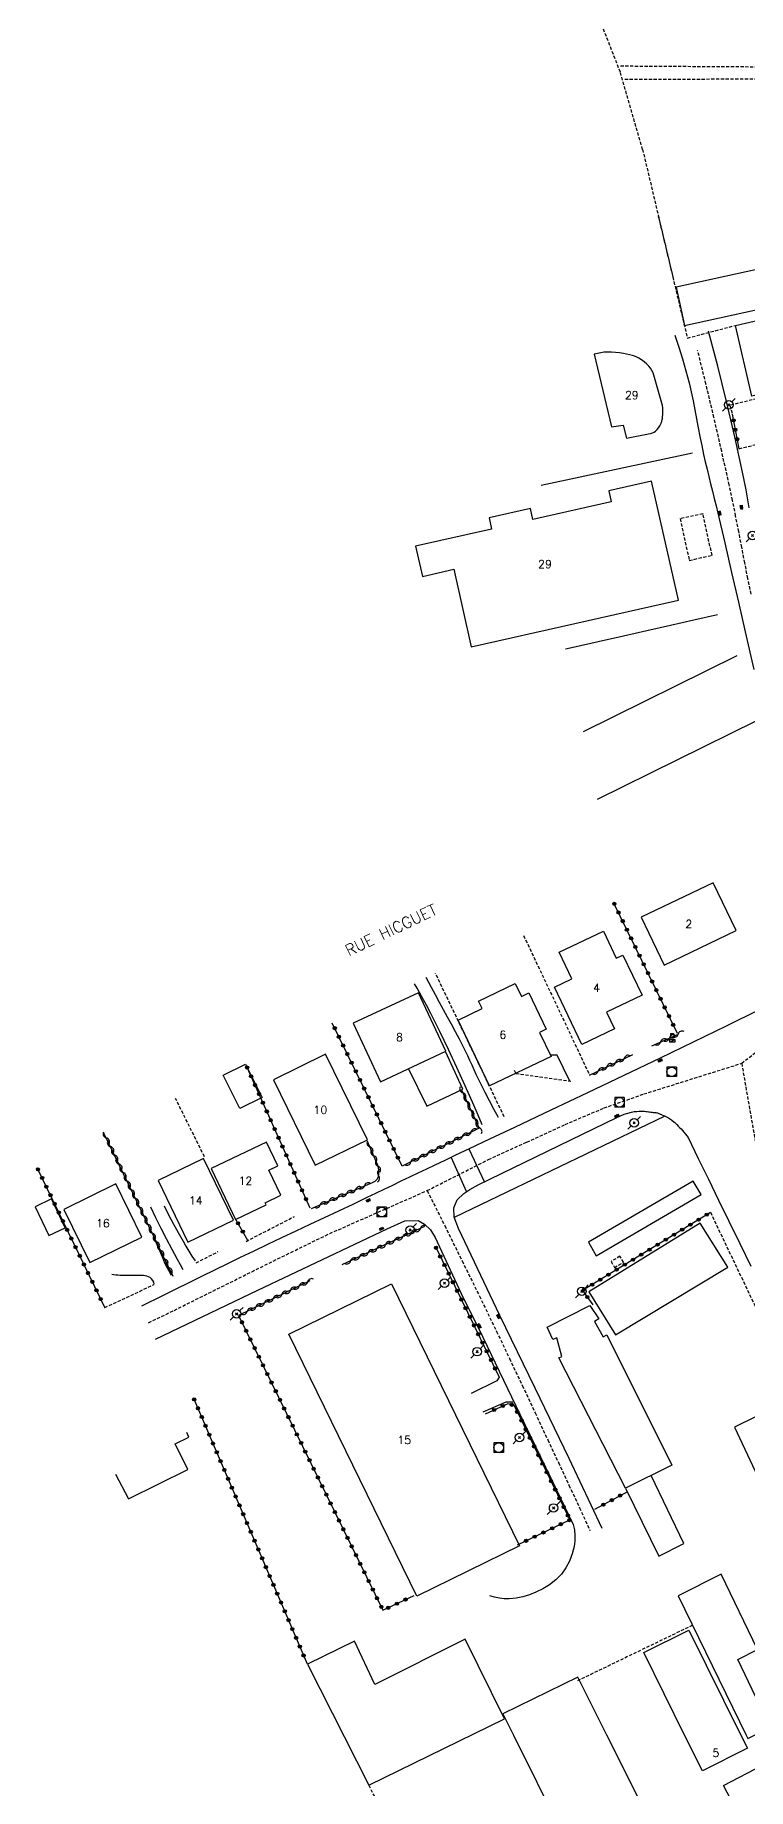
# Model space of a CAD drawing. Header units: millimetres. Extents: x 168000 to 169000, y 125998 to 127000.
# Drawn here: x 168563 to 168674.3, y 126162.6 to 126436.5 of the extents above; entities that cross this region are included whole.
import ezdxf
from ezdxf.enums import TextEntityAlignment as Align

# ---------------------------------------------------------------- set-up
doc = ezdxf.new("R2010")
doc.units = ezdxf.units.MM
doc.linetypes.add('DASHED', pattern=[0.75, 0.5, -0.25])
doc.layers.get('0').update_dxf_attribs({"linetype": 'CONTINUOUS'})
for name, color, linetype in [('W0001', 6, 'DASHED'), ('W0014', 7, 'CONTINUOUS'), ('W0017', 7, 'CONTINUOUS'), ('W0020', 2, 'CONTINUOUS'), ('W0021', 2, 'CONTINUOUS'), ('W0070', 7, 'DASHED'), ('W0101', 7, 'CONTINUOUS'), ('W0104', 1, 'CONTINUOUS'), ('W0112', 1, 'DASHED'), ('W0300', 7, 'CONTINUOUS'), ('W0310', 3, 'CONTINUOUS'), ('W0323', 7, 'CONTINUOUS'), ('W0333', 7, 'CONTINUOUS'), ('W0401', 7, 'CONTINUOUS'), ('W0420', 7, 'CONTINUOUS'), ('W0438', 7, 'CONTINUOUS'), ('W0473', 7, 'CONTINUOUS'), ('W0989', 7, 'CONTINUOUS'), ('W0991', 7, 'CONTINUOUS')]:
    doc.layers.add(name, color=color, linetype=linetype)
doc.styles.get("Standard").update_dxf_attribs({"font": 'romans.shx', "width": 0.85})

# ---------------------------------------------------------------- blocks, each defined once
blk = doc.blocks.new('T401')
for p, q in [((-0.3, 0.3), (0, 0.3)), ((-0.3, -0.25), (-0.3, 0.3)), ((-0.3, 0.15), (0, 0.15)), ((-0.3, 0), (0, 0)), ((0, 0.3), (0, -0.25)), ((-0.3, -0.15), (0, -0.15)), ((-0.3, -0.25), (-0.3, -0.3)), ((-0.3, -0.3), (0, -0.3)), ((0, -0.3), (0, -0.25))]:
    blk.add_line(p, q)
blk = doc.blocks.new('T473')
for p, q in [((-0.166667, 0.166667), (0.166667, -0.166667)), ((-0.166667, -0.166667), (0.166667, 0.166667)), ((0.500001, 0.500001), (1.000002, 1.000002)), ((-1.000002, -1.000002), (-0.500001, -0.500001))]:
    blk.add_line(p, q)
blk.add_ellipse((0, 0), major_axis=(0.471405, 0.471405), ratio=1, start_param=5.4977871438, end_param=11.780972451)
blk = doc.blocks.new('T438')
for p, q in [((-0.4, 0.2), (0.4, 0.2)), ((-0.4, -0.2), (-0.4, 0.2)), ((0.15, 1.1), (-0.3, 1.1)), ((-0.3, 1.1), (-0.3, 0.5)), ((-0.3, 0.5), (0.15, 0.5)), ((0.3, 0.65), (0.3, 0.95)), ((0.4, 0.2), (0.4, -0.2))]:
    blk.add_line(p, q)
at = {"flags": 128}
for points in [[(-0.4, -0.2), (0.4, 0.2)], [(0.4, -0.2), (-0.4, -0.2)]]:
    blk.add_lwpolyline(points, dxfattribs=at)
for centre, major_axis, start_param, end_param in [((0.15, 0.95), (0.106, -0.106), 0.785398, 2.356194), ((0.15, 0.65), (0.106, 0.106), 3.926991, 5.497787)]:
    blk.add_ellipse(centre, major_axis=major_axis, ratio=1, start_param=start_param, end_param=end_param)
blk = doc.blocks.new('T420')
for p, q in [((0.75, 0.75), (-0.75, 0.75)), ((-0.75, 0.75), (-0.75, -0.75)), ((0.75, 0.75), (0.75, -0.75)), ((0.75, -0.75), (-0.75, -0.75))]:
    blk.add_line(p, q)
blk.add_ellipse((0, 0), major_axis=(-0.53, 0.53), ratio=1, start_param=3.926991, end_param=10.210176)
blk = doc.blocks.new('t310o')
at = {"color": 0, "linetype": 'Continuous'}
for centre, start, end in [((-0.5, 0.38), 216.8699, 323.1304), ((0.5, -0.37), 36.8699, 143.1303)]:
    blk.add_arc(centre, 0.625, start, end, dxfattribs=at)
blk = doc.blocks.new('t323o')
at = {"color": 0, "linetype": 'Continuous'}
for radius in [0.25, 0.15]:
    blk.add_circle((0, 0), radius, dxfattribs=at)

msp = doc.modelspace()

# ---------------------------------------------------------------- linework, layer by layer
at = {"layer": 'W0001'}
for points in [[(168674.8, 126349.19), (168674.31, 126351.63), (168673.83, 126354.07), (168673.36, 126356.51), (168672.89, 126358.95), (168672.4, 126361.39), (168671.91, 126363.83), (168671.39, 126366.26), (168670.22, 126371.53), (168669.01, 126376.78), (168667.76, 126382.03), (168666.46, 126387.26)], [(168673.34, 126275.91), (168679.81, 126281.01)], [(168624.21, 126256.03), (168633.79, 126260.88), (168639.77, 126263.6), (168645.76, 126266.35), (168651.84, 126268.93), (168658.07, 126271.12), (168673.34, 126275.91)], [(168673.34, 126275.91), (168677.26, 126253.37), (168678.89, 126247.57), (168680.75, 126241.85), (168682.83, 126236.2), (168685.1, 126230.63), (168687.08, 126226.36), (168689.26, 126222.18), (168691.52, 126218.06), (168693.74, 126213.91), (168695.98, 126209.59), (168698.22, 126205.25), (168700.49, 126200.94), (168702.83, 126196.66), (168718.2, 126175.15)], [(168580.68, 126235.4), (168584.68, 126237.32), (168590.74, 126240.34), (168596.81, 126243.36), (168602.89, 126246.36), (168608.98, 126249.32), (168624.21, 126256.03)], [(168624.21, 126256.03), (168626.95, 126250.55), (168629.67, 126245.05), (168632.37, 126239.55), (168635.05, 126234.03), (168637.07, 126229.81), (168639.07, 126225.57), (168641.07, 126221.33), (168643.06, 126217.09), (168644.71, 126213.56), (168646.36, 126210.03), (168648, 126206.5), (168649.64, 126202.96)]]:
    msp.add_lwpolyline(points, dxfattribs=at)
at = {"layer": 'W0014'}
for points in [[(168662.9, 126389.63), (168663.52, 126387.78), (168664.09, 126385.92), (168664.63, 126384.04), (168665.12, 126382.16), (168665.45, 126380.77), (168665.75, 126379.38), (168666.03, 126377.98), (168666.3, 126376.58), (168666.56, 126375.18), (168666.83, 126373.78), (168667.11, 126372.38), (168667.4, 126370.98), (168667.66, 126369.83), (168667.93, 126368.69), (168668.21, 126367.54), (168668.49, 126366.39), (168668.78, 126365.25), (168669.06, 126364.1), (168669.34, 126362.96), (168669.61, 126361.81), (168670.69, 126357.19), (168671.77, 126352.57), (168672.83, 126347.95), (168673.88, 126343.32), (168675.22, 126337.42)], [(168674.53, 126362.67), (168674.02, 126365.45), (168673.47, 126368.22), (168672.27, 126373.76), (168670.99, 126379.28), (168669.63, 126384.78), (168668.18, 126390.26)], [(168676.06, 126284.24), (168670.91, 126281.73), (168665.76, 126279.22), (168660.6, 126276.73), (168654.92, 126274.01), (168649.23, 126271.3), (168643.54, 126268.59), (168637.84, 126265.89), (168636.29, 126265.16), (168634.74, 126264.42), (168633.18, 126263.69), (168631.63, 126262.96), (168630.07, 126262.22), (168628.52, 126261.49), (168626.96, 126260.75), (168625.41, 126260.02), (168624.08, 126259.38), (168622.76, 126258.75), (168621.43, 126258.11), (168620.11, 126257.48), (168618.78, 126256.84), (168617.45, 126256.2), (168616.13, 126255.57), (168614.8, 126254.93), (168612.58, 126253.88), (168610.35, 126252.84), (168608.13, 126251.79), (168605.9, 126250.75), (168603.68, 126249.71), (168601.46, 126248.66), (168599.24, 126247.6), (168597.02, 126246.54), (168595, 126245.57), (168592.99, 126244.59), (168590.98, 126243.6), (168588.97, 126242.61), (168586.96, 126241.62), (168584.95, 126240.63), (168582.94, 126239.64), (168579.59, 126237.97)], [(168653.85, 126267.43), (168654.4, 126267.71), (168654.97, 126267.94), (168655.56, 126268.14), (168656.15, 126268.29), (168656.55, 126268.37), (168656.94, 126268.4), (168657.34, 126268.42), (168657.73, 126268.43), (168657.95, 126268.42), (168658.16, 126268.41), (168658.37, 126268.39), (168658.59, 126268.36), (168658.77, 126268.33), (168658.96, 126268.31), (168659.15, 126268.29), (168659.34, 126268.27), (168659.53, 126268.25), (168659.72, 126268.23), (168659.91, 126268.21), (168660.1, 126268.18), (168660.2, 126268.16), (168660.3, 126268.12), (168660.4, 126268.08), (168660.5, 126268.04), (168660.59, 126267.99), (168660.69, 126267.94), (168660.79, 126267.9), (168660.89, 126267.87), (168661.41, 126267.66), (168661.9, 126267.39), (168662.36, 126267.07), (168662.8, 126266.74), (168662.83, 126266.72), (168662.85, 126266.7), (168662.88, 126266.68), (168662.9, 126266.66), (168662.92, 126266.63), (168662.94, 126266.61), (168662.97, 126266.59), (168662.99, 126266.56), (168663.21, 126266.34), (168663.42, 126266.1), (168663.64, 126265.88), (168663.9, 126265.68), (168663.9, 126265.68), (168663.9, 126265.68), (168663.91, 126265.68), (168663.91, 126265.68), (168663.92, 126265.68), (168663.92, 126265.67), (168663.92, 126265.67), (168663.93, 126265.67)], [(168661.33, 126267.66), (168628.41, 126251.81)], [(168632.18, 126256.91), (168653.85, 126267.43)], [(168663.9, 126265.68), (168664.96, 126264.34)], [(168664.96, 126264.34), (168666.55, 126261.06), (168668.14, 126257.79), (168669.74, 126254.53), (168671.33, 126251.26), (168673.06, 126247.74), (168674.78, 126244.23)], [(168651.54, 126203.24), (168646.39, 126214.19), (168641.1, 126225.16), (168635.54, 126236.52), (168629.12, 126250.09), (168628.42, 126251.86), (168628.39, 126253.34), (168628.91, 126254.58), (168629.92, 126255.56), (168630.89, 126256.2), (168632.18, 126256.91)], [(168581.77, 126232.83), (168597.73, 126240.47), (168617.94, 126250.08), (168620.71, 126251.31), (168622.8, 126251.35), (168623.78, 126250.79), (168624.74, 126249.88), (168625.45, 126248.68)], [(168625.45, 126248.68), (168629.84, 126239.29), (168632.29, 126234.43), (168638.69, 126221.11), (168643.53, 126211.11), (168647.01, 126203.86)], [(168647.01, 126203.86), (168647.2, 126203.02), (168647.29, 126202.16), (168647.27, 126201.29), (168647.16, 126200.44), (168646.87, 126199.28), (168646.45, 126198.16), (168645.89, 126197.09), (168645.19, 126196.11), (168644.32, 126195.22), (168643.33, 126194.47), (168642.27, 126193.84), (168641.17, 126193.3), (168640.18, 126192.9), (168639.15, 126192.59), (168638.1, 126192.38), (168637.03, 126192.27), (168636.26, 126192.28), (168635.5, 126192.36), (168634.75, 126192.51), (168634.01, 126192.73)]]:
    msp.add_lwpolyline(points, dxfattribs=at)
at = {"layer": 'W0017'}
for points in [[(168665.68, 126371.18), (168642.04, 126366.13)], [(168669.55, 126345.96), (168665.88, 126345.11), (168662.21, 126344.26), (168658.53, 126343.43), (168654.86, 126342.6), (168650.93, 126341.73), (168647, 126340.87), (168645.8, 126340.6)], [(168632.82, 126266.28), (168632.16, 126267.82), (168631.5, 126269.36), (168630.82, 126270.89), (168630.13, 126272.41), (168628.84, 126275.25), (168627.53, 126278.07), (168626.19, 126280.88), (168624.8, 126283.67), (168624.1, 126285), (168623.39, 126286.31), (168622.66, 126287.62), (168622.25, 126288.33)], [(168624.01, 126289.38), (168624.84, 126287.78), (168625.45, 126286.63), (168626.08, 126285.48), (168626.71, 126284.33), (168627.34, 126283.19), (168627.97, 126282.05), (168628.59, 126280.9), (168629.2, 126279.74), (168629.8, 126278.58), (168630.15, 126277.86), (168630.5, 126277.13), (168630.83, 126276.4), (168631.16, 126275.67), (168631.5, 126274.93), (168631.83, 126274.2), (168632.17, 126273.47), (168632.52, 126272.75), (168633.19, 126271.42), (168633.87, 126270.1), (168634.57, 126268.79), (168635.28, 126267.49)], [(168646.52, 126273.11), (168644.54, 126277.18), (168643.44, 126277.16)], [(168586.1, 126243.65), (168585.65, 126244.44), (168585.21, 126245.24), (168584.77, 126246.04), (168584.35, 126246.85), (168583.5, 126248.48), (168582.66, 126250.12), (168581.84, 126251.77), (168581.04, 126253.43)], [(168583.11, 126253.67), (168583.82, 126252.26), (168584.55, 126250.87), (168585.3, 126249.48), (168586.07, 126248.11), (168586.52, 126247.33), (168586.98, 126246.57), (168587.45, 126245.8), (168587.94, 126245.05)], [(168584.27, 126242.78), (168584.05, 126243.15), (168583.84, 126243.53), (168583.63, 126243.91), (168583.44, 126244.3), (168583.24, 126244.71), (168583.06, 126245.13), (168582.89, 126245.55), (168582.71, 126245.97), (168582.42, 126246.63), (168582.14, 126247.28), (168581.86, 126247.94), (168581.59, 126248.6)], [(168581.58, 126241.4), (168581.49, 126241.7), (168581.34, 126241.98), (168581.15, 126242.23), (168580.92, 126242.44), (168580.68, 126242.58), (168580.43, 126242.66), (168580.17, 126242.71), (168579.91, 126242.75), (168579.47, 126242.79), (168579.02, 126242.79), (168578.58, 126242.77), (168578.14, 126242.76), (168577.9, 126242.77), (168577.65, 126242.76), (168577.4, 126242.76), (168577.16, 126242.76), (168576.91, 126242.76), (168576.66, 126242.77), (168576.42, 126242.77), (168576.17, 126242.78), (168575.87, 126242.81), (168575.56, 126242.83), (168575.26, 126242.87), (168574.96, 126242.91)], [(168635.48, 126226.89), (168635.1, 126226.32), (168631.08, 126224.35)], [(168632.98, 126221.47), (168636.55, 126223.03), (168637.61, 126223.04)]]:
    msp.add_lwpolyline(points, dxfattribs=at)
at = {"layer": 'W0020'}
for points in [[(168633.19, 126257.29), (168630.78, 126262.52)], [(168627.98, 126261.2), (168630.32, 126255.93)]]:
    msp.add_lwpolyline(points, dxfattribs=at)
at = {"layer": 'W0021'}
msp.add_lwpolyline([(168665.77, 126257.51), (168649.39, 126247.95), (168650.62, 126245.85), (168667, 126255.41)], close=True, dxfattribs=at)
at = {"layer": 'W0070'}
msp.add_lwpolyline([(168653.46, 126244.02), (168654.87, 126244.83), (168654.33, 126245.77), (168652.93, 126244.96), (168653.46, 126244.02)], close=True, dxfattribs=at)
at = {"layer": 'W0101'}
for points in [[(168674.94, 126380.11), (168672.38, 126391.15), (168685.16, 126394.11), (168687.73, 126383.08)], [(168631.08, 126340.93), (168663.45, 126348.23), (168659.27, 126366.81), (168652.58, 126365.3), (168652.96, 126363.59), (168640.74, 126360.84), (168640.35, 126362.55), (168633.88, 126361.09), (168634.27, 126359.35), (168622.4, 126356.68), (168623.46, 126351.96), (168628.35, 126353.06)], [(168661.24, 126291.23), (168672.5, 126296.63), (168668.91, 126304.12), (168657.64, 126298.71)], [(168657.77, 126286.53), (168652.21, 126283.87), (168653.45, 126281.28), (168648.36, 126278.85), (168644.09, 126287.79), (168646.82, 126289.1), (168644.84, 126293.25), (168651.74, 126296.55), (168653.75, 126292.33), (168654.77, 126292.82)], [(168643.58, 126276.96), (168633.97, 126272.37), (168629.06, 126282.65), (168632.82, 126284.45), (168632.25, 126285.63), (168637.96, 126288.35), (168638.92, 126286.35), (168640.08, 126286.91), (168642.8, 126281.23), (168641.77, 126280.74)], [(168622.87, 126286.94), (168612.65, 126282.17), (168616.92, 126273.02), (168627.14, 126277.8)], [(168614.86, 126263.95), (168608.35, 126277.31), (168600.21, 126273.34), (168606.72, 126259.98)], [(168590.46, 126259.5), (168594.26, 126251.52), (168599.07, 126253.8), (168598.91, 126254.13), (168601.34, 126255.29), (168599.46, 126259.24), (168600.87, 126259.91), (168599.11, 126263.61)], [(168593.94, 126251.39), (168589.27, 126261.02), (168582.17, 126257.58), (168586.84, 126247.95)], [(168571.52, 126244.78), (168579.64, 126248.76), (168575.56, 126257.07), (168567.45, 126253.09)], [(168622.6, 126192.7), (168602.61, 126233.62), (168618.66, 126241.46), (168638.64, 126200.54)]]:
    msp.add_lwpolyline(points, close=True, dxfattribs=at)
for points in [[(168659.52, 126383.77), (168659.31, 126384.13), (168659.08, 126384.47), (168658.82, 126384.8), (168658.53, 126385.1), (168658.13, 126385.45), (168657.7, 126385.77), (168657.25, 126386.05), (168656.77, 126386.29), (168656.31, 126386.46), (168655.84, 126386.58), (168655.36, 126386.67), (168654.88, 126386.75), (168654.25, 126386.85), (168653.62, 126386.94), (168652.99, 126386.99), (168652.35, 126386.99), (168651.83, 126386.96), (168651.32, 126386.89), (168650.81, 126386.78), (168650.31, 126386.65)], [(168650.31, 126386.65), (168653.03, 126375.29)], [(168660.95, 126378.67), (168659.52, 126383.77)], [(168658.81, 126374.21), (168659.1, 126374.26), (168659.39, 126374.35), (168659.66, 126374.48), (168659.9, 126374.65), (168660.16, 126374.89), (168660.37, 126375.16), (168660.55, 126375.46), (168660.7, 126375.76), (168660.76, 126375.89), (168660.81, 126376.02), (168660.85, 126376.16), (168660.89, 126376.29), (168660.92, 126376.43), (168660.95, 126376.56), (168660.97, 126376.7), (168660.99, 126376.84), (168661.02, 126377.3), (168661.03, 126377.76), (168661, 126378.22), (168660.95, 126378.67)], [(168653.03, 126375.29), (168654.82, 126375.55), (168655.36, 126373.52), (168658.81, 126374.21)], [(168682.25, 126224.03), (168672.23, 126219.07), (168680.67, 126201.1), (168686.34, 126189.34), (168686.33, 126189.35)], [(168577.54, 126207.88), (168586.8, 126212.48), (168584.82, 126216.47), (168586.98, 126217.54), (168586.67, 126218.24)], [(168575.53, 126211.75), (168577.54, 126207.88)], [(168615.1, 126163.19), (168636.31, 126173.54), (168630.14, 126185.95), (168616.05, 126178.87), (168612.88, 126185.67), (168605.49, 126182.04), (168615.1, 126163.19)], [(168664.43, 126171), (168658.04, 126183.87), (168665.11, 126187.37), (168673.23, 126171)], [(168652.3, 126171), (168647.77, 126180.02), (168636.04, 126174.29), (168637.68, 126171)], [(168637.68, 126171), (168655.95, 126134.19)], [(168666.87, 126141.97), (168652.3, 126171)], [(168667.2, 126165.41), (168664.43, 126171)], [(168673.23, 126171), (168674.27, 126168.92), (168667.2, 126165.41)], [(168677.27, 126150.2), (168670.51, 126163.14), (168676.7, 126166.35), (168676.6, 126166.54), (168685.81, 126171)]]:
    msp.add_lwpolyline(points, dxfattribs=at)
at = {"layer": 'W0104'}
for points in [[(168664.41, 126391.12), (168688.44, 126396.42), (168687.13, 126402.4), (168663.1, 126397.1)], [(168594.93, 126268.86), (168592.36, 126274.05), (168595.85, 126275.77), (168598.42, 126270.59)], [(168567.67, 126250.21), (168565.53, 126254.73), (168562.95, 126253.51), (168565.09, 126248.99)], [(168653.65, 126233.52), (168671.16, 126244.07), (168666.86, 126250.93), (168649.48, 126240.23)], [(168652.3, 126233.52), (168662.41, 126213.14), (168655.18, 126209.53), (168644.8, 126229.9), (168645.25, 126230.1), (168644.46, 126233.03), (168643.83, 126232.78), (168642.96, 126234.7), (168649.6, 126238.1), (168651, 126235.98), (168650.34, 126235.57), (168651.68, 126233.19)]]:
    msp.add_lwpolyline(points, close=True, dxfattribs=at)
for points in [[(168621.28, 126275.06), (168624.13, 126269.19), (168629.76, 126271.87), (168627.05, 126277.75)], [(168655.18, 126209.53), (168660.42, 126198.95), (168664.3, 126200.92), (168659.2, 126211.54)], [(168675.37, 126171), (168677.77, 126172.22), (168672.73, 126182.81), (168675.83, 126184.36), (168670.14, 126196.1), (168663.41, 126192.75)], [(168663.41, 126192.75), (168674.02, 126171)], [(168674.02, 126171), (168674.29, 126170.45), (168675.37, 126171)]]:
    msp.add_lwpolyline(points, dxfattribs=at)
at = {"layer": 'W0112'}
for points in [[(168657.86, 126418.64), (168654.39, 126430.69), (168649.83, 126442.35)], [(168712.73, 126434.57), (168706.92, 126431.24), (168684.16, 126431.45), (168654.31, 126431.63)], [(168655.09, 126429.62), (168692.41, 126429.67)], [(168657.86, 126418.64), (168662.59, 126398.71)], [(168660.32, 126408.2), (168664.86, 126389.17), (168672.38, 126391.15)], [(168675.7, 126379.7), (168671.5, 126378.67), (168671.88, 126377.3)], [(168672.91, 126371.9), (168678.02, 126373.13)], [(168639.27, 126295.85), (168649.59, 126274.07)], [(168636.24, 126267.57), (168625.52, 126289.91)], [(168637.79, 126274.85), (168638.06, 126274.32)], [(168638.06, 126274.32), (168646.64, 126273.11)], [(168589.41, 126261.32), (168584.91, 126270.4)], [(168595.92, 126248.1), (168603.5, 126251.99)], [(168678.03, 126229.85), (168679.04, 126230.47), (168668.48, 126252.63)], [(168588.11, 126244.75), (168591.57, 126246.5)], [(168573.84, 126237.75), (168581.58, 126241.37)], [(168665.66, 126188.13), (168647.7, 126179.47)], [(168615.1, 126163.19), (168635.57, 126119.92)]]:
    msp.add_lwpolyline(points, dxfattribs=at)
msp.add_lwpolyline([(168668.71, 126355.23), (168667.3, 126361.74), (168663.74, 126360.97), (168665.15, 126354.46)], close=True, dxfattribs=at)
at = {"layer": 'W0300'}
msp.add_lwpolyline([(168672.61, 126339.56), (168648.58, 126327.68)], dxfattribs=at)
at = {"layer": 'W0310'}
for points in [[(168659.31, 126278.63), (168663.46, 126280.48)], [(168649.59, 126274.07), (168656.34, 126277.3)], [(168629.52, 126271.85), (168632.32, 126265.79), (168620.3, 126259.83)], [(168584.53, 126242.63), (168573.72, 126265.02)], [(168616.45, 126260.09), (168614.91, 126263.72)], [(168615.67, 126257.31), (168615.89, 126257.39), (168616.08, 126257.51), (168616.26, 126257.65), (168616.41, 126257.83), (168616.47, 126257.92), (168616.52, 126258.01), (168616.56, 126258.11), (168616.59, 126258.21), (168616.61, 126258.32), (168616.63, 126258.42), (168616.65, 126258.52), (168616.66, 126258.63), (168616.68, 126258.85), (168616.67, 126259.07), (168616.64, 126259.29), (168616.61, 126259.5), (168616.58, 126259.65), (168616.54, 126259.8), (168616.5, 126259.94), (168616.45, 126260.09)], [(168606.12, 126253.22), (168615.67, 126257.31)], [(168623.81, 126250.41), (168610.89, 126244.43)], [(168605.89, 126241.94), (168594.75, 126236.53)]]:
    msp.add_lwpolyline(points, dxfattribs=at)
at = {"layer": 'W0323'}
for points in [[(168671.88, 126377.3), (168672.91, 126371.9)], [(168663.29, 126280.58), (168653.34, 126301.03)], [(168620.3, 126259.83), (168609.39, 126282.16)], [(168595.85, 126275.77), (168605.89, 126253.33)], [(168563.25, 126259.65), (168573.84, 126237.74)], [(168594.08, 126251.95), (168596.14, 126248.31)], [(168668.48, 126252.63), (168648.49, 126240.43), (168650.08, 126238.17)], [(168625.56, 126247.17), (168635.48, 126226.89)], [(168594.75, 126236.53), (168617.3, 126190.48), (168622.19, 126192.79)], [(168605.49, 126182.04), (168587.76, 126223.54)], [(168633.3, 126221.16), (168636.85, 126222.76), (168637.78, 126222.47), (168646.52, 126204.6)], [(168650.41, 126206.25), (168655.54, 126209.04)], [(168638.3, 126200.7), (168646.52, 126204.6)]]:
    msp.add_lwpolyline(points, dxfattribs=at)
at = {"layer": 'W0333'}
msp.add_lwpolyline([(168650.84, 126317.15), (168675.69, 126329.43)], dxfattribs=at)

# ---------------------------------------------------------------- block references
at = {"layer": 'W0310'}
for p, rotation in [((168660.68, 126279.24), 24.08014715871761), ((168662.05, 126279.85), 24.08014715871761), ((168663.42, 126280.46), 24.08014715871761), ((168653.65, 126276.01), 25.56566824551558), ((168655, 126276.66), 25.56566824551558), ((168650.94, 126274.71), 25.56566824551558), ((168652.29, 126275.36), 25.56566824551558), ((168629.77, 126271.31), 294.7937397823517), ((168630.4, 126269.95), 294.7937397823517), ((168631.03, 126268.59), 294.7937397823517), ((168631.65, 126267.23), 294.7937397823517), ((168574.1, 126264.24), 115.778448035709), ((168629.7, 126264.49), 206.3798201661783), ((168631.05, 126265.16), 206.3798201661783), ((168632.28, 126265.87), 294.7937397823517), ((168574.75, 126262.89), 115.778448035709), ((168575.4, 126261.54), 115.778448035709), ((168615.28, 126262.85), 112.9737379370118), ((168615.87, 126261.47), 112.9737379370118), ((168624.33, 126261.83), 206.3798201661783), ((168625.67, 126262.49), 206.3798201661783), ((168627.02, 126263.16), 206.3798201661783), ((168628.36, 126263.83), 206.3798201661783), ((168576.05, 126260.19), 115.778448035709), ((168576.7, 126258.84), 115.778448035709), ((168616.53, 126259.84), 106.6099773847652), ((168621.64, 126260.5), 206.3798201661783), ((168622.98, 126261.16), 206.3798201661783), ((168577.36, 126257.49), 115.778448035709), ((168578.01, 126256.14), 115.778448035709), ((168614.4, 126256.76), 23.15077884406753), ((168616.62, 126258.36), 79.21775708335512), ((168578.66, 126254.79), 115.778448035709), ((168579.31, 126253.43), 115.778448035709), ((168607.5, 126253.81), 23.15077884406753), ((168608.88, 126254.4), 23.15077884406753), ((168610.26, 126254.99), 23.15077884406753), ((168611.64, 126255.58), 23.15077884406753), ((168613.02, 126256.17), 23.15077884406753), ((168579.97, 126252.08), 115.778448035709), ((168580.62, 126250.73), 115.778448035709), ((168581.27, 126249.38), 115.778448035709), ((168581.92, 126248.03), 115.778448035709), ((168619.06, 126248.21), 204.8181659662249), ((168620.42, 126248.84), 204.8181659662249), ((168621.78, 126249.47), 204.8181659662249), ((168623.15, 126250.1), 204.8181659662249), ((168582.58, 126246.68), 115.778448035709), ((168583.23, 126245.33), 115.778448035709), ((168613.62, 126245.69), 204.8181659662249), ((168614.98, 126246.32), 204.8181659662249), ((168616.34, 126246.95), 204.8181659662249), ((168617.7, 126247.58), 204.8181659662249), ((168583.88, 126243.98), 115.778448035709), ((168612.25, 126245.06), 204.8181659662249), ((168601.5, 126239.81), 205.9419580038953), ((168602.85, 126240.46), 205.9419580038953), ((168604.2, 126241.12), 205.9419580038953), ((168605.54, 126241.78), 205.9419580038953), ((168596.1, 126237.18), 205.9419580038953), ((168597.45, 126237.84), 205.9419580038953), ((168598.8, 126238.49), 205.9419580038953), ((168600.15, 126239.15), 205.9419580038953)]:
    msp.add_blockref('t310o', p, dxfattribs=dict(at, rotation=rotation))
at = {"layer": 'W0323'}
for p, rotation in [((168672.07, 126376.32), 280.8686071895827), ((168672.35, 126374.85), 280.8686071895827), ((168672.63, 126373.38), 280.8686071895827), ((168653.44, 126300.81), 115.9647003367345), ((168654.1, 126299.46), 115.9647003367345), ((168654.76, 126298.12), 115.9647003367345), ((168655.41, 126296.77), 115.9647003367345), ((168656.07, 126295.42), 115.9647003367345), ((168656.73, 126294.07), 115.9647003367345), ((168657.38, 126292.72), 115.9647003367345), ((168658.04, 126291.37), 115.9647003367345), ((168658.7, 126290.02), 115.9647003367345), ((168659.35, 126288.68), 115.9647003367345), ((168660.01, 126287.33), 115.9647003367345), ((168660.67, 126285.98), 115.9647003367345), ((168661.32, 126284.63), 115.9647003367345), ((168609.77, 126281.4), 116.0250455679512), ((168661.98, 126283.28), 115.9647003367345), ((168662.64, 126281.93), 115.9647003367345), ((168610.42, 126280.05), 116.0250455679512), ((168611.08, 126278.7), 116.0250455679512), ((168611.74, 126277.35), 116.0250455679512), ((168612.4, 126276), 116.0250455679512), ((168596.09, 126275.24), 294.0914315280178), ((168596.7, 126273.87), 294.0914315280178), ((168613.06, 126274.66), 116.0250455679512), ((168613.72, 126273.31), 116.0250455679512), ((168597.31, 126272.5), 294.0914315280178), ((168597.93, 126271.13), 294.0914315280178), ((168614.37, 126271.96), 116.0250455679512), ((168615.03, 126270.61), 116.0250455679512), ((168598.54, 126269.76), 294.0914315280178), ((168599.15, 126268.39), 294.0914315280178), ((168615.69, 126269.26), 116.0250455679512), ((168616.35, 126267.92), 116.0250455679512), ((168599.76, 126267.02), 294.0914315280178), ((168600.38, 126265.65), 294.0914315280178), ((168617.01, 126266.57), 116.0250455679512), ((168617.66, 126265.22), 116.0250455679512), ((168600.99, 126264.28), 294.0914315280178), ((168601.6, 126262.91), 294.0914315280178), ((168618.32, 126263.87), 116.0250455679512), ((168618.98, 126262.52), 116.0250455679512), ((168563.4, 126259.35), 295.7962963066713), ((168602.21, 126261.54), 294.0914315280178), ((168602.83, 126260.17), 294.0914315280178), ((168619.64, 126261.18), 116.0250455679512), ((168564.05, 126258), 295.7962963066713), ((168564.71, 126256.65), 295.7962963066713), ((168603.44, 126258.81), 294.0914315280178), ((168604.05, 126257.44), 294.0914315280178), ((168565.36, 126255.3), 295.7962963066713), ((168566.01, 126253.95), 295.7962963066713), ((168604.66, 126256.07), 294.0914315280178), ((168605.27, 126254.7), 294.0914315280178), ((168566.66, 126252.6), 295.7962963066713), ((168567.32, 126251.25), 295.7962963066713), ((168666.62, 126251.49), 211.3939505092101), ((168667.9, 126252.27), 211.3939505092101), ((168567.97, 126249.9), 295.7962963066713), ((168568.62, 126248.55), 295.7962963066713), ((168594.66, 126250.92), 299.5968612907161), ((168595.4, 126249.62), 299.5968612907161), ((168661.49, 126248.37), 211.3939505092101), ((168662.77, 126249.15), 211.3939505092101), ((168664.06, 126249.93), 211.3939505092101), ((168665.34, 126250.71), 211.3939505092101), ((168569.27, 126247.19), 295.7962963066713), ((168569.93, 126245.84), 295.7962963066713), ((168625.59, 126247.1), 296.0804958367383), ((168626.25, 126245.75), 296.0804958367383), ((168657.65, 126246.02), 211.3939505092101), ((168658.93, 126246.8), 211.3939505092101), ((168660.21, 126247.59), 211.3939505092101), ((168570.58, 126244.49), 295.7962963066713), ((168571.23, 126243.14), 295.7962963066713), ((168626.91, 126244.4), 296.0804958367383), ((168627.57, 126243.05), 296.0804958367383), ((168652.53, 126242.9), 211.3939505092101), ((168653.81, 126243.68), 211.3939505092101), ((168655.09, 126244.46), 211.3939505092101), ((168656.37, 126245.24), 211.3939505092101), ((168571.89, 126241.79), 295.7962963066713), ((168572.54, 126240.44), 295.7962963066713), ((168628.23, 126241.71), 296.0804958367383), ((168628.89, 126240.36), 296.0804958367383), ((168648.69, 126240.55), 211.3939505092101), ((168649.97, 126241.33), 211.3939505092101), ((168651.25, 126242.12), 211.3939505092101), ((168573.19, 126239.09), 295.7962963066713), ((168629.55, 126239.01), 296.0804958367383), ((168630.21, 126237.67), 296.0804958367383), ((168649.22, 126239.4), 305.1498827930461), ((168595.27, 126235.47), 296.0892590968023), ((168630.87, 126236.32), 296.0804958367383), ((168631.53, 126234.97), 296.0804958367383), ((168595.93, 126234.12), 296.0892590968023), ((168596.59, 126232.78), 296.0892590968023), ((168632.19, 126233.62), 296.0804958367383), ((168632.85, 126232.28), 296.0804958367383), ((168597.25, 126231.43), 296.0892590968023), ((168597.91, 126230.08), 296.0892590968023), ((168633.51, 126230.93), 296.0804958367383), ((168634.17, 126229.58), 296.0804958367383), ((168598.57, 126228.74), 296.0892590968023), ((168599.23, 126227.39), 296.0892590968023), ((168634.82, 126228.23), 296.0804958367383), ((168599.89, 126226.04), 296.0892590968023), ((168600.55, 126224.69), 296.0892590968023), ((168587.81, 126223.42), 113.1441951580364), ((168588.4, 126222.04), 113.1441951580364), ((168601.21, 126223.35), 296.0892590968023), ((168601.87, 126222), 296.0892590968023), ((168634.67, 126221.77), 24.21499696852504), ((168636.03, 126222.39), 24.21499696852504), ((168637.43, 126222.58), 342.8800482826174), ((168638.28, 126221.45), 296.059994534578), ((168588.99, 126220.66), 113.1441951580364), ((168589.58, 126219.29), 113.1441951580364), ((168602.53, 126220.65), 296.0892590968023), ((168603.19, 126219.31), 296.0892590968023), ((168638.94, 126220.11), 296.059994534578), ((168639.6, 126218.76), 296.059994534578), ((168590.17, 126217.91), 113.1441951580364), ((168590.75, 126216.53), 113.1441951580364), ((168603.85, 126217.96), 296.0892590968023), ((168604.51, 126216.61), 296.0892590968023), ((168640.26, 126217.41), 296.059994534578), ((168640.91, 126216.06), 296.059994534578), ((168591.34, 126215.15), 113.1441951580364), ((168591.93, 126213.77), 113.1441951580364), ((168605.16, 126215.26), 296.0892590968023), ((168605.82, 126213.92), 296.0892590968023), ((168641.57, 126214.72), 296.059994534578), ((168642.23, 126213.37), 296.059994534578), ((168592.52, 126212.39), 113.1441951580364), ((168593.11, 126211.01), 113.1441951580364), ((168606.48, 126212.57), 296.0892590968023), ((168607.14, 126211.22), 296.0892590968023), ((168642.89, 126212.02), 296.059994534578), ((168643.55, 126210.67), 296.059994534578), ((168593.7, 126209.63), 113.1441951580364), ((168594.29, 126208.25), 113.1441951580364), ((168607.8, 126209.88), 296.0892590968023), ((168608.46, 126208.53), 296.0892590968023), ((168644.21, 126209.33), 296.059994534578), ((168644.87, 126207.98), 296.059994534578), ((168653.05, 126207.68), 28.55253218333093), ((168654.36, 126208.4), 28.55253218333093), ((168594.88, 126206.87), 113.1441951580364), ((168595.47, 126205.49), 113.1441951580364), ((168609.12, 126207.18), 296.0892590968023), ((168609.78, 126205.83), 296.0892590968023), ((168610.44, 126204.49), 296.0892590968023), ((168645.53, 126206.63), 296.059994534578), ((168646.19, 126205.28), 296.059994534578), ((168646.43, 126204.56), 25.42435674354681), ((168651.73, 126206.97), 28.55253218333093), ((168596.06, 126204.11), 113.1441951580364), ((168596.65, 126202.73), 113.1441951580364), ((168611.1, 126203.14), 296.0892590968023), ((168611.76, 126201.79), 296.0892590968023), ((168641.01, 126201.98), 25.42435674354681), ((168642.37, 126202.63), 25.42435674354681), ((168643.72, 126203.27), 25.42435674354681), ((168645.08, 126203.92), 25.42435674354681), ((168597.24, 126201.35), 113.1441951580364), ((168597.83, 126199.98), 113.1441951580364), ((168612.42, 126200.45), 296.0892590968023), ((168613.08, 126199.1), 296.0892590968023), ((168639.66, 126201.34), 25.42435674354681), ((168598.42, 126198.6), 113.1441951580364), ((168599.01, 126197.22), 113.1441951580364), ((168613.74, 126197.75), 296.0892590968023), ((168614.4, 126196.4), 296.0892590968023), ((168599.6, 126195.84), 113.1441951580364), ((168600.19, 126194.46), 113.1441951580364), ((168615.06, 126195.06), 296.0892590968023), ((168615.72, 126193.71), 296.0892590968023), ((168600.78, 126193.08), 113.1441951580364), ((168601.37, 126191.7), 113.1441951580364), ((168616.38, 126192.36), 296.0892590968023), ((168617.04, 126191.02), 296.0892590968023), ((168618.12, 126190.87), 25.28464677616435), ((168619.47, 126191.51), 25.28464677616435), ((168620.83, 126192.15), 25.28464677616435), ((168601.96, 126190.32), 113.1441951580364), ((168602.55, 126188.94), 113.1441951580364), ((168603.14, 126187.56), 113.1441951580364), ((168603.73, 126186.18), 113.1441951580364), ((168604.31, 126184.8), 113.1441951580364), ((168604.9, 126183.42), 113.1441951580364)]:
    msp.add_blockref('t323o', p, dxfattribs=dict(at, rotation=rotation))
at = {"layer": 'W0401'}
for p, rotation in [((168669.74, 126361.77), 193.2618317929989), ((168673.45, 126362.78), 10.10274134950663), ((168660.57, 126276.5), 115.7103339943001), ((168653.88, 126267.55), 297.7749480950004), ((168614.95, 126254.64), 115.4311978233), ((168617.14, 126249.94), 295.4269134734575), ((168632.22, 126234.79), 206.7722328392292), ((168635.47, 126236.44), 26.07475623298792)]:
    msp.add_blockref('T401', p, dxfattribs=dict(at, rotation=rotation))
at = {"layer": 'W0420'}
for p in [(168662.4, 126274.58), (168654.25, 126269.8), (168617.11, 126252.68), (168635.38, 126215.88)]:
    msp.add_blockref('T420', p, dxfattribs=at)
at = {"layer": 'W0438'}
msp.add_blockref('T438', (168662.52, 126279.4), dxfattribs=at)
at = {"layer": 'W0473'}
for p in [(168671.35, 126378.76), (168675.02, 126358.34), (168656.54, 126266.6), (168621.54, 126249.87), (168626.91, 126241.57), (168648.38, 126240.3), (168594.44, 126236.79), (168632.03, 126230.87), (168638.63, 126217.48), (168643.96, 126206.46)]:
    msp.add_blockref('T473', p, dxfattribs=at)

# ---------------------------------------------------------------- texts
at = {"layer": 'W0989'}
msp.add_text('RUE HICGUET ', height=1.75, rotation=25.5321, dxfattribs=at).set_placement((168611.94, 126292.6))
at = {"layer": 'W0991'}
for s, p in [('29', (168656.18, 126380.26)), ('29', (168642.62, 126353.87)), ('2', (168665.07, 126297.67)), ('4', (168650.68, 126287.7)), ('8', (168619.9, 126279.98)), ('6', (168636.04, 126280.36)), ('10', (168607.53, 126268.64)), ('12', (168595.82, 126257.56)), ('14', (168588.06, 126254.48)), ('16', (168573.54, 126250.93)), ('15', (168620.63, 126217.08)), ('5', (168669.32, 126168.21))]:
    msp.add_text(s, height=1.25, dxfattribs=at).set_placement(p, align=Align.MIDDLE_CENTER)

doc.saveas('drawing.dxf')
